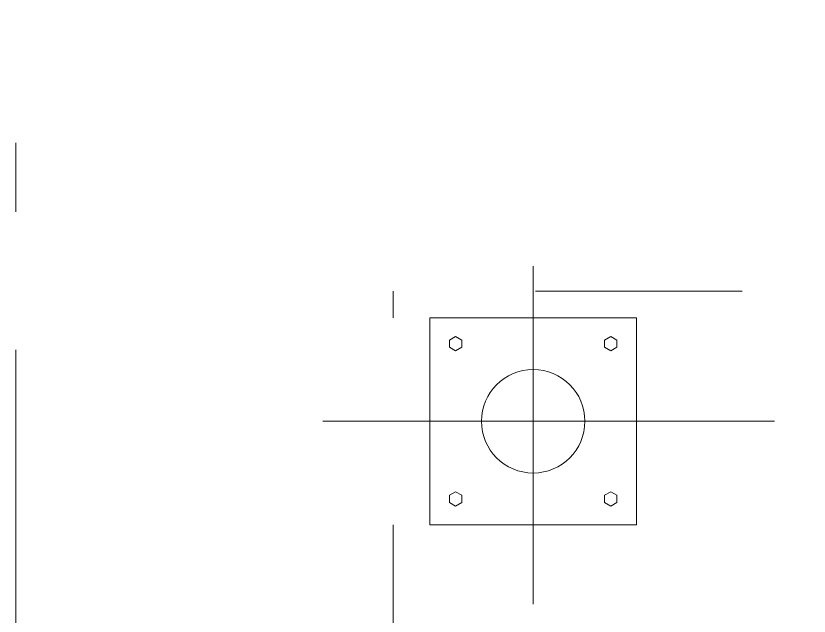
# Model space of a CAD drawing. Header units: millimetres. Extents: x -187347 to 135007, y -6415 to 292048.
# Drawn here: x -20940 to -19790, y 522 to 1393 of the extents above; entities that cross this region are included whole.
import ezdxf

# ---------------------------------------------------------------- set-up
doc = ezdxf.new("R2010")
doc.units = ezdxf.units.MM
doc.header["$LTSCALE"] = 100
doc.linetypes.add('Aligning Line', pattern=[6, 3, -3])
doc.linetypes.add('Z_LINE-CNTR', pattern=[17, 12, -2, 1, -2])
for name, color, linetype, lineweight in [('A-DOOR', 7, 'Continuous', 5), ('A-GENM', 7, 'Continuous', 5), ('S-GRID', 7, 'Continuous', 5)]:
    doc.layers.add(name, color=color, linetype=linetype, lineweight=lineweight)
doc.layers.add('A-DOOR-HDLN', color=7, linetype='Aligning Line', lineweight=5, true_color=0xc0c0c0)

# ---------------------------------------------------------------- blocks, each defined once
blk = doc.blocks.new('OCC_AR_DOR_Roll Up Shutter1 - W 2500x H 4500_S-RU-01-7492501-BLOCK WORK - GROUND FLOOR PLAN - FOR SITE')
at = {"layer": 'A-DOOR-HDLN'}
for p in [(1453.2, -50), (-1453.2, -688.8)]:
    blk.add_line(p, (1453.2, -688.8), dxfattribs=at)
blk = doc.blocks.new('OCC_AR_INT_Bollard - AR_M3_GM_BOLLARD_B_1200mmH-STAINLESS STEEL-7519704-BLOCK WORK - GROUND FLOOR PLAN - FOR SITE')
at = {"layer": 'A-GENM', "color": 253, "true_color": 0xaaaaaa}
for p, q in [((0, 225), (0, -265)), ((150, 150), (-150, 150)), ((-150, 150), (-150, -150)), ((-150, 150), (150, 150)), ((-150, 150), (-150, -150)), ((150, -150), (150, 150)), ((150, 150), (150, -150)), ((-121.5, 117.7), (-112.5, 122.9)), ((-121.5, 107.3), (-121.5, 117.7)), ((-112.5, 122.9), (-103.5, 117.7)), ((-103.5, 117.7), (-103.5, 107.3)), ((103.5, 117.7), (112.5, 122.9)), ((103.5, 107.3), (103.5, 117.7)), ((112.5, 122.9), (121.5, 117.7)), ((121.5, 117.7), (121.5, 107.3)), ((-112.5, 102.1), (-121.5, 107.3)), ((-103.5, 107.3), (-112.5, 102.1)), ((112.5, 102.1), (103.5, 107.3)), ((121.5, 107.3), (112.5, 102.1)), ((-305, 0), (350, 0)), ((-121.5, -107.3), (-112.5, -102.1)), ((-112.5, -102.1), (-103.5, -107.3)), ((103.5, -107.3), (112.5, -102.1)), ((112.5, -102.1), (121.5, -107.3)), ((-121.5, -117.7), (-121.5, -107.3)), ((-103.5, -107.3), (-103.5, -117.7)), ((103.5, -117.7), (103.5, -107.3)), ((121.5, -107.3), (121.5, -117.7)), ((-112.5, -122.9), (-121.5, -117.7)), ((-103.5, -117.7), (-112.5, -122.9)), ((112.5, -122.9), (103.5, -117.7)), ((121.5, -117.7), (112.5, -122.9)), ((-150, -150), (150, -150)), ((-150, -150), (150, -150))]:
    blk.add_line(p, q, dxfattribs=at)
for start, end in [(360, 180), (180, 360)]:
    blk.add_arc((0, 0), 75, start, end, dxfattribs=at)

msp = doc.modelspace()

# ---------------------------------------------------------------- linework, layer by layer
at = {"layer": 'S-GRID', "color": 152, "linetype": 'Z_LINE-CNTR'}
msp.add_line((-20939.9, 111408.8), (-20939.9, -6038.2), dxfattribs=at)

# ---------------------------------------------------------------- block references
at = {"layer": 'A-DOOR', "color": 253, "lineweight": 5, "true_color": 0xaaaaaa, "rotation": 180}
msp.add_blockref('OCC_AR_DOR_Roll Up Shutter1 - W 2500x H 4500_S-RU-01-7492501-BLOCK WORK - GROUND FLOOR PLAN - FOR SITE', (-18939.9, 305), dxfattribs=at)
at = {"layer": 'A-GENM', "color": 253, "lineweight": 5, "true_color": 0xaaaaaa}
msp.add_blockref('OCC_AR_INT_Bollard - AR_M3_GM_BOLLARD_B_1200mmH-STAINLESS STEEL-7519704-BLOCK WORK - GROUND FLOOR PLAN - FOR SITE', (-20189.9, 805), dxfattribs=at)

doc.saveas('drawing.dxf')
